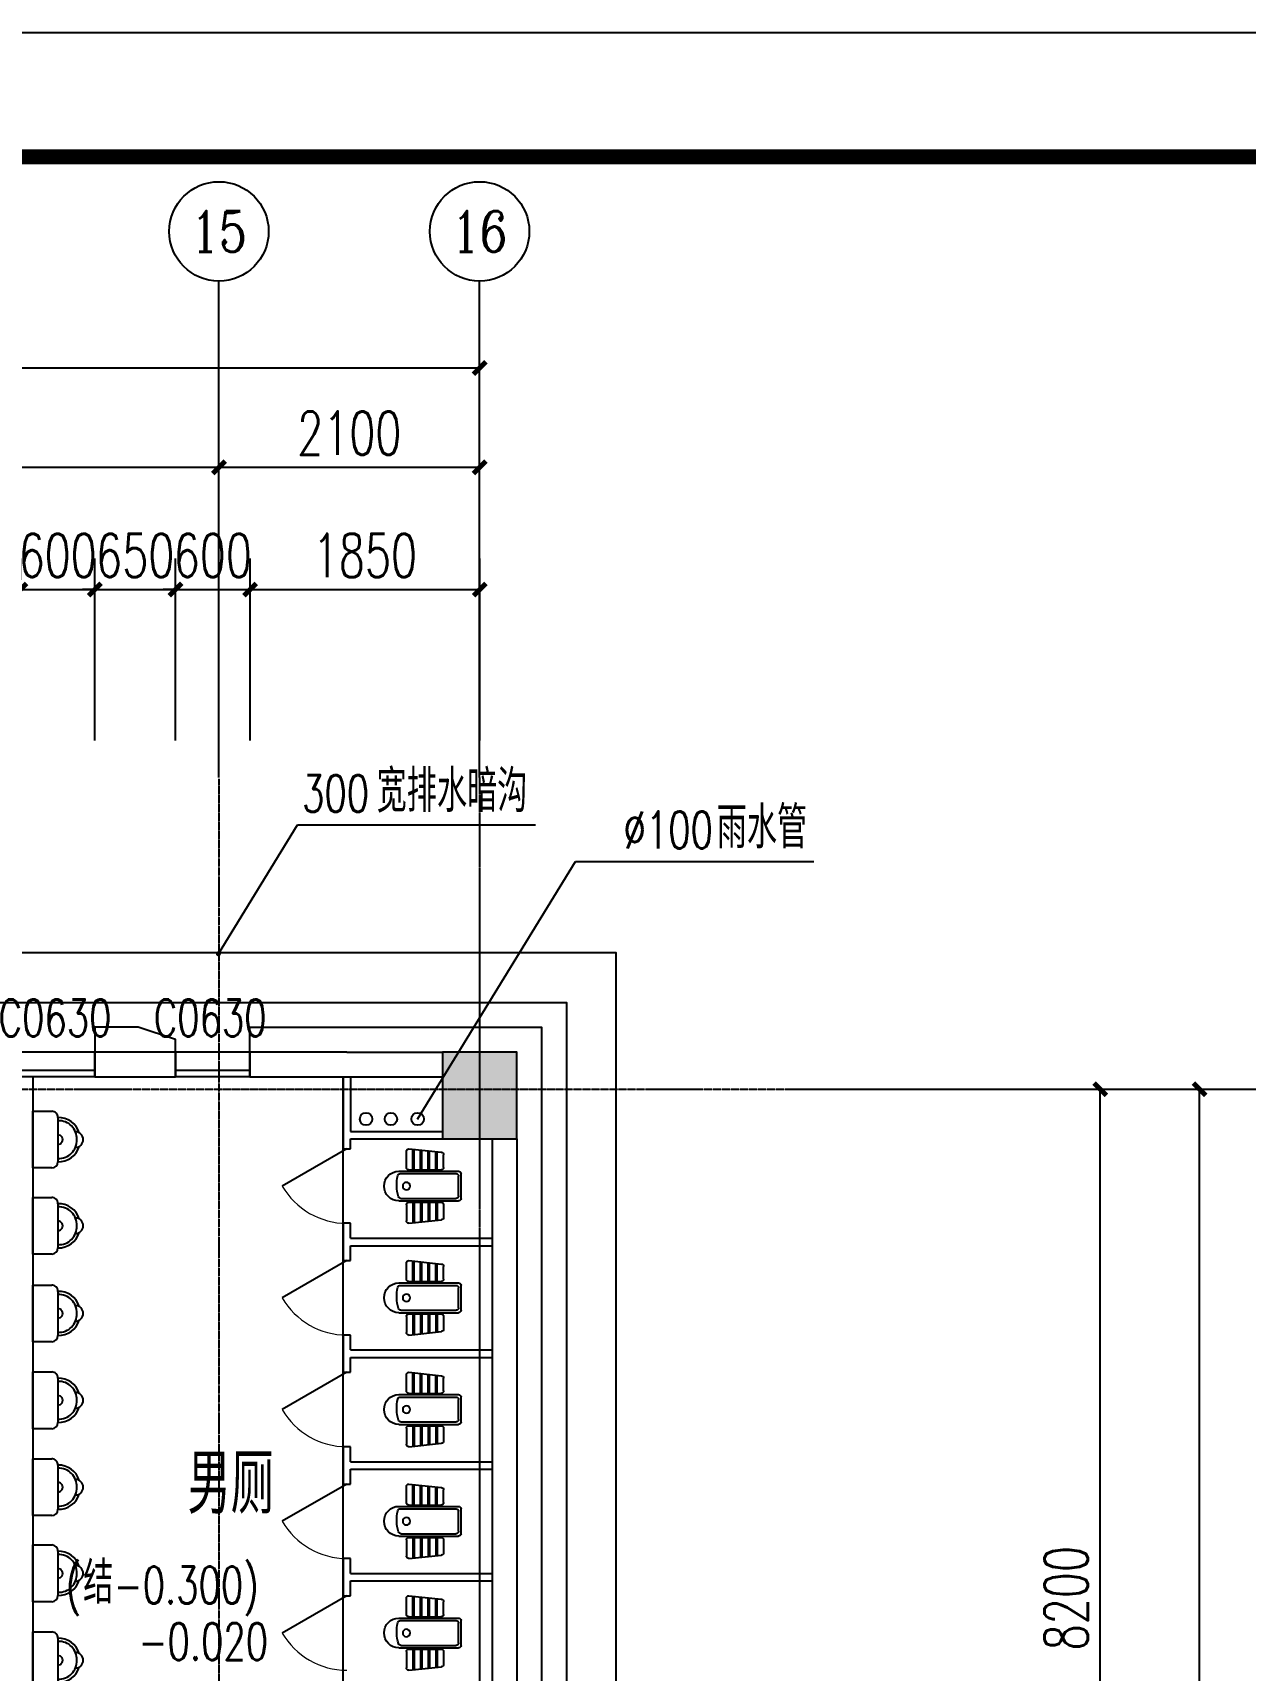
# Model space of a CAD drawing. Header units: millimetres. Extents: x 0 to 118900, y 0 to 84100.
# Drawn here: x 82898 to 92665, y 70910 to 84100 of the extents above; entities that cross this region are included whole.
import ezdxf
from ezdxf.enums import TextEntityAlignment as Align

# ---------------------------------------------------------------- set-up
doc = ezdxf.new("R2010")
doc.units = ezdxf.units.MM
doc.linetypes.add('DOTE', pattern=[2.42, 2, -0.2, 0.02, -0.2])
for name, color, linetype in [('AXIS', 3, 'Continuous'), ('AXIS_TEXT', 7, 'Continuous'), ('COLUMN', 2, 'Continuous'), ('DIM_LEAD', 3, 'Continuous'), ('DOTE', 1, 'DOTE'), ('EVTR', 6, 'Continuous'), ('FACADE OUTER SKIN', 6, 'Continuous'), ('PUB_DIM', 3, 'Continuous'), ('PUB_HATCH', 8, 'Continuous'), ('PUB_TEXT', 7, 'Continuous'), ('SEE', 5, 'Continuous'), ('SURFACE', 6, 'Continuous'), ('TOL', 1, 'Continuous'), ('WALL', 2, 'Continuous'), ('WINDOW', 4, 'Continuous'), ('WINDOW_TEXT', 7, 'Continuous'), ('图框', 7, 'Continuous'), ('排水', 7, 'Continuous')]:
    doc.layers.add(name, color=color, linetype=linetype)
doc.styles.add('_TCH_AXIS', font='COMPLEX', dxfattribs={"bigfont": 'GBCBIG'})
doc.styles.add('_TCH_DIM', font='SIMPLEX', dxfattribs={"bigfont": 'GBCBIG'})
doc.styles.add('_TCH_WINDOW', font='SIMPLEX', dxfattribs={"height": 3.5, "bigfont": 'GBCBIG'})
doc.styles.add('COMPLEX', font='COMPLEX')
doc.styles.add('DIM_FONT', font='SIMPLEX', dxfattribs={"width": 0.7, "bigfont": 'GBCBIG'})
doc.styles.add('TKZ1_tjhts.shx', font='tjromant.shx', dxfattribs={"bigfont": 'tjhts.shx'})
doc.dimstyles.new('_TCH_ARCH&&100', dxfattribs={"dimtxt": 350, "dimasz": 100, "dimexe": 250, "dimexo": 300, "dimgap": 100, "dimtad": 1, "dimdec": 0, "dimzin": 0, "dimdsep": 46, "dimtxsty": 'DIM_FONT', "dimblk": 'ARCHTICK', "dimcen": 0.09, "dimclrt": 7, "dimazin": 2, "dimtfac": 1, "dimtdec": 0, "dimtix": 1, "dimtmove": 2, "dimatfit": 3, "dimldrblk": 'ARCHTICK', "dimfxl": 1, "dimtolj": 1, "dimtzin": 0, "dimarcsym": 0})

# ---------------------------------------------------------------- blocks, each defined once
blk = doc.blocks.new('WATER PIPE 05')
at = {"layer": 'EVTR', "ltscale": 20}
blk.add_circle((577014, 872611), 50, dxfattribs=at)
blk = doc.blocks.new('TJAD_TK_A0_A')
at = {"layer": '图框'}
blk.add_line((1188.88, 841.06), (-0.12, 841.06), dxfattribs=at)
at = {"layer": '图框', "const_width": 1.2}
blk.add_lwpolyline([(1178.88, 10.06), (1178.88, 831.06), (24.88, 831.06), (24.88, 10.06)], close=True, dxfattribs=at)
at = {"style": 'TKZ1_tjhts.shx'}
for tag, p, height, flags in [('ClientChinese_001', (977.79, 443.57), 5, 8), ('ClientChinese_002', (1013.71, 434.65), 5, 8), ('DescriptionChineseA_001', (1089.55, 425.89), 3.6, 8), ('RevA', (1115.23, 424.56), 3, 8), ('ProjectNameChinese_001', (992.73, 296.22), 5, 8), ('SubProjectChinese_001', (1095.02, 282.68), 3, 8), ('SubProjectNo', (1158.66, 271.34), 3, 8), ('ApprovedBy', (1120.43, 250.26), 3.6, 8), ('ApprovedBySignPos', (1139.55, 247.78), 3.6, 9), ('ReviewedBy', (1120.43, 240.36), 3.6, 8), ('ReviewedBySignPos', (1139.55, 238.08), 3.6, 9), ('CheckedBy', (1120.43, 230.63), 3.6, 8), ('CheckedBySignPos', (1138.96, 228.13), 3.6, 9), ('PrincipalInCharge1', (1120.43, 219.88), 3.6, 8), ('PrincipalInCharge1SignPos', (1138.79, 217.18), 3.6, 9), ('PrincipalInCharge2', (1120.43, 210.44), 3.6, 8), ('PrincipalInCharge2SignPos', (1138.61, 207.69), 3.6, 9), ('DisciplineResponsible1', (1120.43, 200.15), 3.6, 8), ('DisciplineResponsible1SignPos', (1139.16, 197.4), 3.6, 9), ('DisciplineResponsible2', (1120.43, 190.13), 3.6, 8), ('DisciplineResponsible2SignPos', (1138.95, 187.58), 3.6, 9), ('DesignedBy1', (1120.43, 180.47), 3.6, 8), ('DesignedBy1SignPos', (1138.5, 177.67), 3.6, 9), ('DesignedBy2', (1120.43, 169.78), 3.6, 8), ('DesignedBy2SignPos', (1138.65, 167.23), 3.6, 9), ('DrawnBy', (1120.43, 160.19), 3.6, 8), ('DrawnBySignPos', (1138.65, 157.82), 3.6, 9), ('DisciplineChinese', (1119.24, 125.84), 3.6, 8), ('StageChinese', (1158.76, 125.37), 3.6, 8), ('DisciplineEnglish', (1119.42, 122.2), 2.2, 8), ('StageEnglish', (1158.94, 121.73), 2.2, 8), ('SheetNo', (1118.87, 114.03), 3, 8), ('Rev2', (1158.86, 113.56), 3, 8)]:
    blk.add_attdef(tag, p, '', height=height, dxfattribs=dict(at, flags=flags))
at = {"style": 'TKZ1_tjhts.shx', "width": 0.7, "flags": 8}
for tag, p, height in [('DateA', (1099.36, 424.56), 3), ('ProjectNo', (1119.31, 270.56), 3), ('ApprovedByDate', (1159.94, 250.39), 3.6), ('ReviewedByDate', (1159.94, 241), 3.6), ('CheckedByDate', (1159.94, 230.41), 3.6), ('PrincipalInCharge1Date', (1159.94, 220.36), 3.6), ('PrincipalInCharge2Date', (1159.94, 210.61), 3.6), ('DisciplineResponsible1Date', (1159.94, 200.05), 3.6), ('DisciplineResponsible2Date', (1159.94, 190.43), 3.6), ('DesignedBy1Date', (1159.94, 179.93), 3.6), ('DesignedBy2Date', (1159.94, 169.41), 3.6), ('DrawnByDate', (1159.94, 159.78), 3.6)]:
    blk.add_attdef(tag, p, '', height=height, dxfattribs=at)
at = {"style": 'TKZ1_tjhts.shx', "flags": 8}
for tag, height, p in [('DescriptionEnglishA', 2.2, (1150.82, 423.33)), ('ClientEnglish', 3, (1139.46, 390.63)), ('ProjectNameEnglish', 3, (1142.02, 290.26)), ('SubProjectEnglish', 2.2, (1148.76, 279.65)), ('SheetTitleEnglish', 3, (1142.79, 135.3))]:
    blk.add_attdef(tag, text='', height=height, dxfattribs=at).set_placement(p, align=Align.MIDDLE_CENTER)
at = {"style": 'TKZ1_tjhts.shx', "flags": 9}
for tag, p in [('Electricity3SignPos', (15.68, 269.92)), ('ELV3SignPos', (23.47, 269.59)), ('Electricity2SignPos', (15.71, 253.14)), ('ELV2SignPos', (23.5, 252.81)), ('Electricity1SignPos', (15.63, 237.78)), ('ELV1SignPos', (23.42, 237.46)), ('Power3SignPos', (23.18, 205.92)), ('HVAC3SignPos', (14.96, 205.89)), ('Power2SignPos', (23.38, 189.51)), ('HVAC2SignPos', (15.13, 189.18)), ('Power1SignPos', (23.75, 173.22)), ('HVAC1SignPos', (15.89, 173.16)), ('Plumbing3SignPos', (16.07, 141.15)), ('Structure7SignPos', (23.2, 141.11)), ('Structure6SignPos', (23, 125.87)), ('Plumbing2SignPos', (14.83, 125.62)), ('Structure5SignPos', (23, 110.08)), ('Plumbing1SignPos', (15.66, 109.11)), ('Structure4SignPos', (23, 93.78)), ('Architecture3SignPos', (16.07, 77.07)), ('Structure3SignPos', (22.74, 77.47)), ('Architecture2SignPos', (15.8, 61.24)), ('Structure2SignPos', (23.12, 62.01)), ('Architecture1SignPos', (16.88, 45.06)), ('Structure1SignPos', (23.11, 45.86))]:
    blk.add_attdef(tag, p, '', height=2.5, rotation=90, dxfattribs=at)
at = {"style": 'TKZ1_tjhts.shx', "flags": 8}
blk.add_attdef('SheetTitleChinese', text='', height=5, dxfattribs=at).set_placement((1140.42, 148.12), align=Align.TOP_CENTER)
blk = doc.blocks.new('DUN')
at = {"layer": 'TOL'}
for p, q in [((-414, 414), (-152, 386)), ((-382, 244), (-382, 411)), ((-372, 244), (-372, 410)), ((-320, 244), (-320, 404)), ((-310, 244), (-310, 403)), ((-258, 244), (-258, 397)), ((-248, 244), (-248, 396)), ((-434, 264), (-434, 394)), ((-196, 244), (-196, 391)), ((-186, 244), (-186, 390)), ((-134, 264), (-134, 366)), ((-494, 234), (-14, 234)), ((-479, 214), (-34, 214)), ((-414, 244), (-154, 244)), ((-14, 194), (-14, 34)), ((6, 214), (6, 14)), ((-484, 14), (-34, 14)), ((-494, -6), (-14, -6)), ((-434, -36), (-434, -166)), ((-414, -16), (-154, -16)), ((-382, -16), (-382, -182)), ((-372, -16), (-372, -181)), ((-320, -16), (-320, -176)), ((-310, -16), (-310, -175)), ((-258, -16), (-258, -169)), ((-248, -16), (-248, -168)), ((-196, -16), (-196, -163)), ((-186, -16), (-186, -161)), ((-134, -36), (-134, -138)), ((-414, -186), (-152, -158))]:
    blk.add_line(p, q, dxfattribs=at)
blk.add_circle((-434, 114), 30, dxfattribs=at)
for centre, radius, start, end in [((-414, 394), 20, 90, 180), ((-414, 264), 20, 180, 270), ((-154, 264), 20, 270, 0), ((-154, 366), 20, 0, 83.8845), ((-494, 114), 120, 90, 270), ((-172, 105), 340, 163.8711, 192.8716), ((-479, 194), 20, 90, 163.8711), ((-34, 194), 20, 0, 90), ((-14, 214), 20, 0, 90), ((-484, 34), 20, 192.8716, 270), ((-34, 34), 20, 270, 0), ((-14, 14), 20, 270, 0), ((-414, -36), 20, 90, 180), ((-154, -36), 20, 0, 90), ((-414, -166), 20, 180, 270), ((-154, -138), 20, 276.1155, 0)]:
    blk.add_arc(centre, radius, start, end, dxfattribs=at)
blk = doc.blocks.new('_AXISO')
blk.add_circle((0, 0), 0.5)
at = {"layer": 'AXIS_TEXT', "style": 'COMPLEX', "width": 1.041667}
blk.add_attdef('A', text='', height=0.56, dxfattribs=at).set_placement((-0.25, -0.28), (0.25, -0.28), align=Align.FIT)
blk = doc.blocks.new('_ArchTick')
at = {"color": 0, "linetype": 'ByBlock', "const_width": 0.4}
blk.add_lwpolyline([(-0.5, -0.5), (0.5, 0.5)], dxfattribs=at)
blk = doc.blocks.new('*D37')
at = {"layer": 'AXIS', "color": 0, "lineweight": -2, "transparency": 16777216}
for p, q in [((718944, 1612663), (718944, 1615913)), ((793544, 1612663), (793544, 1615913)), ((718944, 1615663), (793544, 1615663))]:
    blk.add_line(p, q, dxfattribs=at)
at = {"layer": 'Defpoints', "color": 0, "transparency": 16777216}
for p in [(793544, 1615663), (718944, 1612363), (793544, 1612363)]:
    blk.add_point(p, dxfattribs=at)
at = {"layer": 'AXIS', "color": 0, "lineweight": -2, "transparency": 16777216, "xscale": 100, "yscale": 100, "zscale": 100, "rotation": 180}
blk.add_blockref('_ArchTick', (718944, 1615663), dxfattribs=at)
at = {"layer": 'AXIS', "color": 0, "lineweight": -2, "transparency": 16777216, "xscale": 100, "yscale": 100, "zscale": 100}
blk.add_blockref('_ArchTick', (793544, 1615663), dxfattribs=at)
at = {"layer": 'AXIS', "color": 7, "transparency": 16777216, "insert": (756244, 1615938), "char_height": 350, "attachment_point": 5, "style": 'DIM_FONT'}
blk.add_mtext('\\A1;74600', dxfattribs=at)
blk = doc.blocks.new('*D48')
at = {"layer": 'AXIS', "color": 0, "lineweight": -2, "transparency": 16777216}
for p, q in [((785344, 1612663), (785344, 1615113)), ((791444, 1612663), (791444, 1615113)), ((785344, 1614863), (791444, 1614863))]:
    blk.add_line(p, q, dxfattribs=at)
at = {"layer": 'Defpoints', "color": 0, "transparency": 16777216}
for p in [(791444, 1614863), (785344, 1612363), (791444, 1612363)]:
    blk.add_point(p, dxfattribs=at)
at = {"layer": 'AXIS', "color": 0, "lineweight": -2, "transparency": 16777216, "xscale": 100, "yscale": 100, "zscale": 100, "rotation": 180}
blk.add_blockref('_ArchTick', (785344, 1614863), dxfattribs=at)
at = {"layer": 'AXIS', "color": 0, "lineweight": -2, "transparency": 16777216, "xscale": 100, "yscale": 100, "zscale": 100}
blk.add_blockref('_ArchTick', (791444, 1614863), dxfattribs=at)
at = {"layer": 'AXIS', "color": 7, "transparency": 16777216, "insert": (788394, 1615138), "char_height": 350, "attachment_point": 5, "style": 'DIM_FONT'}
blk.add_mtext('\\A1;6100', dxfattribs=at)
blk = doc.blocks.new('*D49')
at = {"layer": 'AXIS', "color": 0, "lineweight": -2, "transparency": 16777216}
for p, q in [((791444, 1612663), (791444, 1615113)), ((793544, 1612663), (793544, 1615113)), ((791444, 1614863), (793544, 1614863))]:
    blk.add_line(p, q, dxfattribs=at)
at = {"layer": 'Defpoints', "color": 0, "transparency": 16777216}
for p in [(793544, 1614863), (791444, 1612363), (793544, 1612363)]:
    blk.add_point(p, dxfattribs=at)
at = {"layer": 'AXIS', "color": 0, "lineweight": -2, "transparency": 16777216, "xscale": 100, "yscale": 100, "zscale": 100, "rotation": 180}
blk.add_blockref('_ArchTick', (791444, 1614863), dxfattribs=at)
at = {"layer": 'AXIS', "color": 0, "lineweight": -2, "transparency": 16777216, "xscale": 100, "yscale": 100, "zscale": 100}
blk.add_blockref('_ArchTick', (793544, 1614863), dxfattribs=at)
at = {"layer": 'AXIS', "color": 7, "transparency": 16777216, "insert": (792494, 1615138), "char_height": 350, "attachment_point": 5, "style": 'DIM_FONT'}
blk.add_mtext('\\A1;2100', dxfattribs=at)
blk = doc.blocks.new('*D77')
at = {"layer": 'AXIS', "color": 0, "lineweight": -2, "transparency": 16777216}
for p, q in [((796344, 1609853), (799594, 1609853)), ((799344, 1542653), (799344, 1609853)), ((796344, 1542653), (799594, 1542653))]:
    blk.add_line(p, q, dxfattribs=at)
at = {"layer": 'Defpoints', "color": 0, "transparency": 16777216}
for p in [(796044, 1609853), (799344, 1609853), (796044, 1542653)]:
    blk.add_point(p, dxfattribs=at)
at = {"layer": 'AXIS', "color": 0, "lineweight": -2, "transparency": 16777216, "xscale": 100, "yscale": 100, "zscale": 100}
for p, rotation in [((799344, 1609853), 90), ((799344, 1542653), 270)]:
    blk.add_blockref('_ArchTick', p, dxfattribs=dict(at, rotation=rotation))
at = {"layer": 'AXIS', "color": 7, "transparency": 16777216, "insert": (799069, 1576253), "char_height": 350, "attachment_point": 5, "rotation": 90, "style": 'DIM_FONT'}
blk.add_mtext('\\A1;67200', dxfattribs=at)
blk = doc.blocks.new('*D87')
at = {"layer": 'AXIS', "color": 0, "lineweight": -2, "transparency": 16777216}
for p, q in [((796344, 1609853), (798794, 1609853)), ((798544, 1601653), (798544, 1609853)), ((796344, 1601653), (798794, 1601653))]:
    blk.add_line(p, q, dxfattribs=at)
at = {"layer": 'Defpoints', "color": 0, "transparency": 16777216}
for p in [(796044, 1609853), (798544, 1609853), (796044, 1601653)]:
    blk.add_point(p, dxfattribs=at)
at = {"layer": 'AXIS', "color": 0, "lineweight": -2, "transparency": 16777216, "xscale": 100, "yscale": 100, "zscale": 100}
for p, rotation in [((798544, 1609853), 90), ((798544, 1601653), 270)]:
    blk.add_blockref('_ArchTick', p, dxfattribs=dict(at, rotation=rotation))
at = {"layer": 'AXIS', "color": 7, "transparency": 16777216, "insert": (798269, 1605753), "char_height": 350, "attachment_point": 5, "rotation": 90, "style": 'DIM_FONT'}
blk.add_mtext('\\A1;8200', dxfattribs=at)
blk = doc.blocks.new('$WINLIB2D$00000004')
at = {"color": 0}
for points in [[(-0.5, 0.5), (-0.5, -0.5)], [(-0.5, 0.5), (0.5, 0.5)], [(0.5, -0.5), (0.5, 0.5)], [(-0.5, 0.241), (0.5, 0.241)], [(-0.5, -0.5), (0.5, -0.5)]]:
    blk.add_lwpolyline(points, dxfattribs=at)
blk = doc.blocks.new('_FZH')
blk.add_lwpolyline([(-0.5, -0.5), (0.5, -0.5), (0.5, 0.5), (-0.5, 0.5)], close=True)
at = {"layer": 'PUB_HATCH'}
blk.add_solid([(-0.5, -0.5), (0.5, -0.5), (-0.5, 0.5), (0.5, 0.5)], dxfattribs=at)
blk = doc.blocks.new('$DorLib2D$00000005')
blk.add_line((0.5, 0), (0, 0.866))
at = {"lineweight": 13}
blk.add_arc((0.5, 0), 1, 120, 180, dxfattribs=at)
blk = doc.blocks.new('$plan$00000390')
at = {"color": 0, "linetype": 'ByBlock'}
for p, q in [((-228.6, 0), (228.6, 0)), ((-228.6, -152.4), (-228.6, 0)), ((228.6, 0), (228.6, -152.4)), ((177.8, -203.2), (-177.8, -203.2))]:
    blk.add_line(p, q, dxfattribs=at)
for centre, radius, start, end in [((-177.8, -152.4), 50.8, 180, 270), ((-6.35, -209.55), 171.57, 177.878904, 253.39312), ((-6.35, -209.55), 146.17, 177.878904, 272.121096), ((0, -203.2), 38.1, 180, 0), ((6.35, -209.55), 146.17, 267.878904, 2.121096), ((6.35, -209.55), 171.57, 286.60688, 2.121096), ((177.8, -152.4), 50.8, 270, 0), ((0, -342.9), 63.5, 181.070731, 358.929269)]:
    blk.add_arc(centre, radius, start, end, dxfattribs=at)
blk = doc.blocks.new('*D448')
at = {"layer": 'Defpoints', "color": 0, "transparency": 16777216}
for p in [(83398, 79615), (82798, 78100), (83398, 78100)]:
    blk.add_point(p, dxfattribs=at)
at = {"layer": 'PUB_DIM', "color": 0, "lineweight": -2, "transparency": 16777216}
for p, q in [((82798, 78400), (82798, 79865)), ((83398, 78400), (83398, 79865)), ((82798, 79615), (82698, 79615)), ((82798, 79615), (83398, 79615)), ((83398, 79615), (83498, 79615))]:
    blk.add_line(p, q, dxfattribs=at)
at = {"layer": 'PUB_DIM', "color": 0, "lineweight": -2, "transparency": 16777216, "xscale": 100, "yscale": 100, "zscale": 100}
blk.add_blockref('_ArchTick', (82798, 79615), dxfattribs=at)
at = {"layer": 'PUB_DIM', "color": 0, "lineweight": -2, "transparency": 16777216, "xscale": 100, "yscale": 100, "zscale": 100, "rotation": 180}
blk.add_blockref('_ArchTick', (83398, 79615), dxfattribs=at)
at = {"layer": 'PUB_DIM', "color": 7, "transparency": 16777216, "insert": (83098, 79890), "char_height": 350, "attachment_point": 5, "style": 'DIM_FONT'}
blk.add_mtext('\\A1;600', dxfattribs=at)
blk = doc.blocks.new('*D449')
at = {"layer": 'Defpoints', "color": 0, "transparency": 16777216}
for p in [(84048, 79615), (83398, 78100), (84048, 78100)]:
    blk.add_point(p, dxfattribs=at)
at = {"layer": 'PUB_DIM', "color": 0, "lineweight": -2, "transparency": 16777216}
for p, q in [((83398, 78400), (83398, 79865)), ((84048, 78400), (84048, 79865)), ((83398, 79615), (83298, 79615)), ((83398, 79615), (84048, 79615)), ((84048, 79615), (84148, 79615))]:
    blk.add_line(p, q, dxfattribs=at)
at = {"layer": 'PUB_DIM', "color": 0, "lineweight": -2, "transparency": 16777216, "xscale": 100, "yscale": 100, "zscale": 100}
blk.add_blockref('_ArchTick', (83398, 79615), dxfattribs=at)
at = {"layer": 'PUB_DIM', "color": 0, "lineweight": -2, "transparency": 16777216, "xscale": 100, "yscale": 100, "zscale": 100, "rotation": 180}
blk.add_blockref('_ArchTick', (84048, 79615), dxfattribs=at)
at = {"layer": 'PUB_DIM', "color": 7, "transparency": 16777216, "insert": (83723, 79890), "char_height": 350, "attachment_point": 5, "style": 'DIM_FONT'}
blk.add_mtext('\\A1;650', dxfattribs=at)
blk = doc.blocks.new('*D450')
at = {"layer": 'Defpoints', "color": 0, "transparency": 16777216}
for p in [(84648, 79615), (84048, 78100), (84648, 78100)]:
    blk.add_point(p, dxfattribs=at)
at = {"layer": 'PUB_DIM', "color": 0, "lineweight": -2, "transparency": 16777216}
for p, q in [((84048, 78400), (84048, 79865)), ((84648, 78400), (84648, 79865)), ((84048, 79615), (83948, 79615)), ((84048, 79615), (84648, 79615)), ((84648, 79615), (84748, 79615))]:
    blk.add_line(p, q, dxfattribs=at)
at = {"layer": 'PUB_DIM', "color": 0, "lineweight": -2, "transparency": 16777216, "xscale": 100, "yscale": 100, "zscale": 100}
blk.add_blockref('_ArchTick', (84048, 79615), dxfattribs=at)
at = {"layer": 'PUB_DIM', "color": 0, "lineweight": -2, "transparency": 16777216, "xscale": 100, "yscale": 100, "zscale": 100, "rotation": 180}
blk.add_blockref('_ArchTick', (84648, 79615), dxfattribs=at)
at = {"layer": 'PUB_DIM', "color": 7, "transparency": 16777216, "insert": (84348, 79890), "char_height": 350, "attachment_point": 5, "style": 'DIM_FONT'}
blk.add_mtext('\\A1;600', dxfattribs=at)
blk = doc.blocks.new('*D451')
at = {"layer": 'Defpoints', "color": 0, "transparency": 16777216}
for p in [(86498, 79615), (84648, 78100), (86498, 78100)]:
    blk.add_point(p, dxfattribs=at)
at = {"layer": 'PUB_DIM', "color": 0, "lineweight": -2, "transparency": 16777216}
for p, q in [((84648, 78400), (84648, 79865)), ((86498, 78400), (86498, 79865)), ((84648, 79615), (86498, 79615))]:
    blk.add_line(p, q, dxfattribs=at)
at = {"layer": 'PUB_DIM', "color": 0, "lineweight": -2, "transparency": 16777216, "xscale": 100, "yscale": 100, "zscale": 100, "rotation": 180}
blk.add_blockref('_ArchTick', (84648, 79615), dxfattribs=at)
at = {"layer": 'PUB_DIM', "color": 0, "lineweight": -2, "transparency": 16777216, "xscale": 100, "yscale": 100, "zscale": 100}
blk.add_blockref('_ArchTick', (86498, 79615), dxfattribs=at)
at = {"layer": 'PUB_DIM', "color": 7, "transparency": 16777216, "insert": (85573, 79890), "char_height": 350, "attachment_point": 5, "style": 'DIM_FONT'}
blk.add_mtext('\\A1;1850', dxfattribs=at)
blk = doc.blocks.new('AXIS-NET-07')
at = {"layer": 'AXIS'}
for p, q in [((791444, 1612362.8), (791444, 1616362.8)), ((793544, 1612362.8), (793544, 1616362.8)), ((796044, 1609852.8), (800044, 1609852.8))]:
    blk.add_line(p, q, dxfattribs=at)
at = {"layer": 'DOTE'}
for p, q in [((793544, 1612362.8), (793544, 1572652.8)), ((791444, 1612352.8), (791444, 1540142.8)), ((716444, 1609852.8), (796044, 1609852.8))]:
    blk.add_line(p, q, dxfattribs=at)
at = {"layer": 'AXIS'}
ref = blk.add_blockref('_AXISO', (791444, 1616762.8), dxfattribs=dict(at, xscale=800, yscale=800, zscale=800))
ref.add_attrib('A', '15', dxfattribs={"layer": 'AXIS_TEXT', "ltscale": 20, "height": 328.45, "style": '_TCH_AXIS'}).set_placement((791217.2, 1616598.6), (791670.8, 1616598.6), align=Align.FIT)
ref = blk.add_blockref('_AXISO', (793544, 1616762.8), dxfattribs=dict(at, xscale=800, yscale=800, zscale=800))
ref.add_attrib('A', '16', dxfattribs={"layer": 'AXIS_TEXT', "ltscale": 20, "height": 328.45, "style": '_TCH_AXIS'}).set_placement((793317.2, 1616598.6), (793770.8, 1616598.6), align=Align.FIT)
for p1, p2, distance, picture, middle in [((718944, 1612362.8), (793544, 1612362.8), 3300, '*D37', (756244, 1615937.8)), ((785344, 1612362.8), (791444, 1612362.8), 2500, '*D48', (788394, 1615137.8)), ((791444, 1612362.8), (793544, 1612362.8), 2500, '*D49', (792494, 1615137.8)), ((796044, 1542652.8), (796044, 1609852.8), -3300, '*D77', (799069, 1576252.8)), ((796044, 1601652.8), (796044, 1609852.8), -2500, '*D87', (798269, 1605752.8))]:
    dim = blk.add_aligned_dim(p1=p1, p2=p2, distance=distance, dimstyle='_TCH_ARCH&&100', dxfattribs=at)
    dim.commit()
    dim.dimension.update_dxf_attribs({"geometry": picture, "text_midpoint": middle})

msp = doc.modelspace()

# ---------------------------------------------------------------- linework, layer by layer
at = {"layer": 'DIM_LEAD'}
for p, q in [((84393.1, 76680.9), (85029.8, 77718.5)), ((85029.8, 77718.5), (86948.8, 77718.5)), ((85997.6, 75349.9), (87270.9, 77425)), ((87270.9, 77425), (89189.9, 77425))]:
    msp.add_line(p, q, dxfattribs=at)
at = {"layer": 'DIM_LEAD', "const_width": 20}
msp.add_lwpolyline([(84387.9, 76672.4, 1), (84398.4, 76689.4, 1)], format="xyb", close=True, dxfattribs=at)
at = {"layer": 'DOTE', "ltscale": 20}
msp.add_line((86497.6, 78099.9), (86497.6, 2029.4), dxfattribs=at)
at = {"layer": 'FACADE OUTER SKIN', "ltscale": 20}
for points in [[(84047.6, 75889.9), (84047.6, 75989.9), (83747.6, 76089.9), (83397.6, 76089.9), (83397.6, 75889.9)], [(84647.6, 75889.9), (84647.6, 76089.9), (86997.1, 76089.9), (86997.1, 69589.9)]]:
    msp.add_lwpolyline(points, dxfattribs=at)
at = {"layer": 'SEE', "ltscale": 20}
msp.add_lwpolyline([(82897.6, 75689.9), (82897.6, 70389.9)], dxfattribs=at)
at = {"layer": 'SEE'}
msp.add_lwpolyline([(85397.6, 69889.9), (85397.6, 75689.9)], dxfattribs=at)
at = {"layer": 'TOL'}
for p, q in [((85397.6, 75689.9), (85397.6, 75219.9)), ((85457.6, 75689.9), (85457.6, 75249.9)), ((85397.6, 75219.9), (85397.6, 75109.9)), ((85457.6, 75249.9), (86197.6, 75249.9)), ((85457.6, 75189.9), (86197.6, 75189.9)), ((85457.6, 75109.9), (85457.6, 75189.9)), ((85397.6, 75109.9), (85457.6, 75109.9)), ((85457.6, 74509.9), (85397.6, 74509.9)), ((85397.6, 74509.9), (85397.6, 74359.9)), ((85457.6, 74389.9), (85457.6, 74509.9)), ((85397.6, 74359.9), (85397.6, 74209.9)), ((85457.6, 74389.9), (86597.6, 74389.9)), ((85457.6, 74209.9), (85457.6, 74329.9)), ((85457.6, 74329.9), (86597.6, 74329.9)), ((85397.6, 74209.9), (85457.6, 74209.9)), ((85457.6, 73609.9), (85397.6, 73609.9)), ((85397.6, 73609.9), (85397.6, 73459.9)), ((85457.6, 73489.9), (85457.6, 73609.9)), ((85457.6, 73489.9), (86597.6, 73489.9)), ((85397.6, 73459.9), (85397.6, 73309.9)), ((85457.6, 73309.9), (85457.6, 73429.9)), ((85457.6, 73429.9), (86597.6, 73429.9)), ((85397.6, 73309.9), (85457.6, 73309.9)), ((85457.6, 72709.9), (85397.6, 72709.9)), ((85397.6, 72709.9), (85397.6, 72559.9)), ((85457.6, 72589.9), (85457.6, 72709.9)), ((85397.6, 72559.9), (85397.6, 72409.9)), ((85457.6, 72589.9), (86597.6, 72589.9)), ((85457.6, 72529.9), (86597.6, 72529.9)), ((85457.6, 72409.9), (85457.6, 72529.9)), ((85397.6, 72409.9), (85457.6, 72409.9)), ((85457.6, 71809.9), (85397.6, 71809.9)), ((85397.6, 71809.9), (85397.6, 71659.9)), ((85457.6, 71689.9), (85457.6, 71809.9)), ((85397.6, 71659.9), (85397.6, 71509.9)), ((85457.6, 71689.9), (86597.6, 71689.9)), ((85457.6, 71629.9), (86597.6, 71629.9)), ((85457.6, 71509.9), (85457.6, 71629.9)), ((85397.6, 71509.9), (85457.6, 71509.9))]:
    msp.add_line(p, q, dxfattribs=at)
for centre in [(85582.6, 75349.9), (85782.6, 75349.9)]:
    msp.add_circle(centre, 50, dxfattribs=at)
at = {"layer": 'WALL'}
for p, q in [((84047.6, 75889.9), (83397.6, 75889.9)), ((83397.6, 75889.9), (83397.6, 75689.9)), ((84047.6, 75689.9), (84047.6, 75889.9)), ((85427.6, 75889.9), (84647.6, 75889.9)), ((84647.6, 75889.9), (84647.6, 75689.9)), ((85427.6, 75889.9), (86197.6, 75889.9)), ((83397.6, 75689.9), (84047.6, 75689.9)), ((84647.6, 75689.9), (85427.6, 75689.9)), ((85427.6, 75689.9), (86197.6, 75689.9)), ((86597.6, 75189.9), (86597.6, 74359.9)), ((86797.6, 75189.9), (86797.6, 74359.9)), ((86597.6, 74359.9), (86597.6, 73459.9)), ((86797.6, 74359.9), (86797.6, 73459.9)), ((86597.6, 73459.9), (86597.6, 72559.9)), ((86797.6, 73459.9), (86797.6, 72559.9)), ((86597.6, 72559.9), (86597.6, 71659.9)), ((86797.6, 72559.9), (86797.6, 71659.9)), ((86597.6, 71659.9), (86597.6, 70759.9)), ((86797.6, 71659.9), (86797.6, 70759.9))]:
    msp.add_line(p, q, dxfattribs=at)
at = {"layer": '排水'}
msp.add_lwpolyline([(70597.6, 30889.9), (29497.6, 30889.9), (29497.6, 54489.9), (67997.6, 54489.9), (67997.6, 37289.9), (87597.1, 37289.9), (87597.1, 76689.9), (61397.6, 76689.9), (61397.6, 76289.9), (87197.1, 76289.9), (87197.1, 37689.9), (68397.6, 37689.9), (68397.6, 54889.9), (29097.6, 54889.9), (29097.6, 51789.9)], dxfattribs=at)

# ---------------------------------------------------------------- block references
at = {"layer": 'COLUMN', "xscale": 700, "yscale": 600, "zscale": 600, "rotation": 90}
msp.add_blockref('_FZH', (86497.6, 75539.9), dxfattribs=at)
at = {"layer": 'DOTE'}
msp.add_blockref('AXIS-NET-07', (-707046.5, -1534262.9), dxfattribs=at)
at = {"layer": 'PUB_TEXT', "xscale": -1, "rotation": 180}
for p in [(86341.7, 74924), (86341.7, 74024), (86341.7, 73124), (86341.7, 72224), (86341.7, 71324)]:
    msp.add_blockref('DUN', p, dxfattribs=at)
at = {"layer": 'SURFACE'}
msp.add_blockref('WATER PIPE 05', (-491016, -797261.1), dxfattribs=at)
at = {"layer": 'TOL', "rotation": 89.9999999999843}
for p in [(82897.6, 75184.2), (82897.6, 74490.2), (82897.6, 73784.2), (82897.6, 73084.2), (82897.6, 72384.2), (82897.6, 71690.2), (82897.6, 70990.2)]:
    msp.add_blockref('$plan$00000390', p, dxfattribs=at)
at = {"layer": 'TOL', "xscale": -600, "yscale": -600, "zscale": 60}
for p, rotation in [((85427.6, 74809.9), 270.0000000022957), ((85427.6, 73909.9), 270.0000000022975), ((85427.6, 73009.9), 270.0000000022827), ((85427.6, 72109.9), 270.0000000022975), ((85427.6, 71209.9), 270.0000000022975)]:
    msp.add_blockref('$DorLib2D$00000005', p, dxfattribs=dict(at, rotation=rotation))
at = {"layer": 'WINDOW'}
ref = msp.add_blockref('$WINLIB2D$00000004', (83097.6, 75789.9), dxfattribs=dict(at, xscale=-600, yscale=-200, zscale=-600))
ref.add_attrib('A', 'C0630', (82622.6, 76016.1), dxfattribs={"layer": 'WINDOW_TEXT', "ltscale": 20, "height": 297.5, "style": '_TCH_WINDOW', "width": 0.705882})
ref = msp.add_blockref('$WINLIB2D$00000004', (84347.6, 75789.9), dxfattribs=dict(at, xscale=-600, yscale=-200, zscale=-600))
ref.add_attrib('A', 'C0630', (83872.6, 76016.1), dxfattribs={"layer": 'WINDOW_TEXT', "ltscale": 20, "height": 297.5, "style": '_TCH_WINDOW', "width": 0.705882})
at = {"layer": '图框', "xscale": 100, "yscale": 100, "zscale": 100}
msp.add_blockref('TJAD_TK_A0_A', (12.1, -5.7), dxfattribs=at)

# ---------------------------------------------------------------- texts
at = {"layer": 'PUB_TEXT', "style": '_TCH_DIM', "width": 0.705882}
for s, p in [('300', (85067.2, 77823.5)), ('%%c100', (87657.3, 77530)), ('(', (83163.5, 71446.8)), ('-0.300)', (83549.2, 71446.8)), ('-0.020', (83749.2, 70991.8))]:
    msp.add_text(s, height=297.5, dxfattribs=at).set_placement(p)
at = {"layer": 'PUB_TEXT', "style": '_TCH_DIM'}
for s, height, p in [('宽排水暗沟', 337.59, (85667.2, 77823.5)), ('雨水管', 337.59, (88407.3, 77530)), ('男厕', 482.27, (84145.2, 72169.9)), ('结', 337.6, (83303.5, 71446.8))]:
    msp.add_text(s, height=height, dxfattribs=at).set_placement(p)

# ---------------------------------------------------------------- dimensions: what is measured, and where the dimension line sits
at = {"layer": 'PUB_DIM'}
for p1, p2, picture, middle in [((82797.6, 78099.9), (83397.6, 78099.9), '*D448', (83097.6, 79889.9)), ((83397.6, 78099.9), (84047.6, 78099.9), '*D449', (83722.6, 79889.9)), ((84047.6, 78099.9), (84647.6, 78099.9), '*D450', (84347.6, 79889.9)), ((84647.6, 78099.9), (86497.6, 78099.9), '*D451', (85572.6, 79889.9))]:
    dim = msp.add_aligned_dim(p1=p1, p2=p2, distance=1515, dimstyle='_TCH_ARCH&&100', dxfattribs=at)
    dim.commit()
    dim.dimension.update_dxf_attribs({"geometry": picture, "text_midpoint": middle})

doc.saveas('drawing.dxf')
